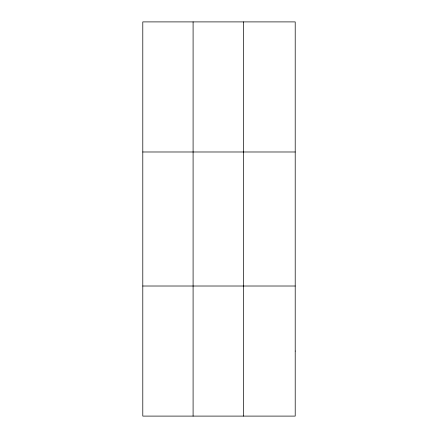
<?xml version="1.0" encoding="UTF-8"?>
<svg xmlns="http://www.w3.org/2000/svg" width="438" height="438" viewBox="0 0 438 438"><rect width="100%" height="100%" fill="white"/><g stroke="black" fill="none" stroke-linecap="round" stroke-linejoin="round"><path stroke-width="0.66" d="M193.092 416.1L193.092 21.9M243.386 416.1L243.386 21.9M142.793 151.986L295.207 151.986M142.793 286.014L295.207 286.014M295.207 351.057L295.207 416.1L142.793 416.1L142.793 21.9L295.207 21.9L295.207 351.057"/></g></svg>
